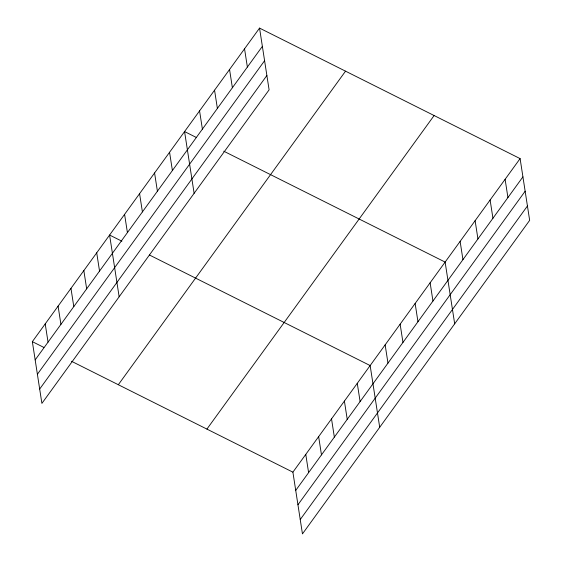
<?xml version="1.0" encoding="UTF-8"?>
<svg xmlns="http://www.w3.org/2000/svg" width="562" height="562" viewBox="0 0 562 562"><rect width="100%" height="100%" fill="white"/><g stroke="black" fill="none" stroke-linecap="round" stroke-linejoin="round"><path stroke-width="0.84" d="M259.546 28.1L269.1 89.836L41.897 403.39L32.343 341.654L259.546 28.1L520.103 158.61L529.657 220.346L302.454 533.9L292.9 472.164L520.103 158.61M35.167 359.905L262.37 46.351M37.387 374.257L264.59 60.703M39.677 389.037L266.88 75.484M118.322 384.724L345.532 71.17M206.914 429.094L434.117 115.54M295.724 490.415L522.927 176.861M297.944 504.767L525.147 191.213M300.234 519.548L527.437 205.994M196.082 137.339L184.568 131.571L194.122 193.307M223.718 151.185L445.125 262.082L454.679 323.817M121.877 241.196L109.59 235.042L119.144 296.778M149.513 255.043L370.147 365.56L379.701 427.289M32.343 341.654L43.857 347.421M71.493 361.268L292.9 472.164M505.105 179.306L507.929 197.557M490.113 200.002L492.937 218.253M475.115 220.697L477.939 238.948M460.123 241.393L462.947 259.637M430.127 282.777L432.958 301.028M415.135 303.473L417.959 321.724M400.137 324.169L402.961 342.42M385.146 344.864L387.97 363.115M357.27 383.326L360.102 401.577M344.401 401.092L347.225 419.343M331.524 418.859L334.348 437.11M318.647 436.632L321.471 454.883M244.547 48.796L247.371 67.047M305.77 454.398L308.601 472.649M229.556 69.491L232.38 87.742M214.558 90.187L217.382 108.431M199.566 110.876L202.39 129.127M169.569 152.267L172.401 170.518M154.578 172.963L157.402 191.213M139.58 193.658L142.404 211.909M124.588 214.354L127.412 232.598M96.713 252.816L99.537 271.067M83.843 270.582L86.667 288.833M70.967 288.348L73.791 306.599M58.09 306.114L60.914 324.365M45.213 323.888L48.044 342.139"/></g></svg>
